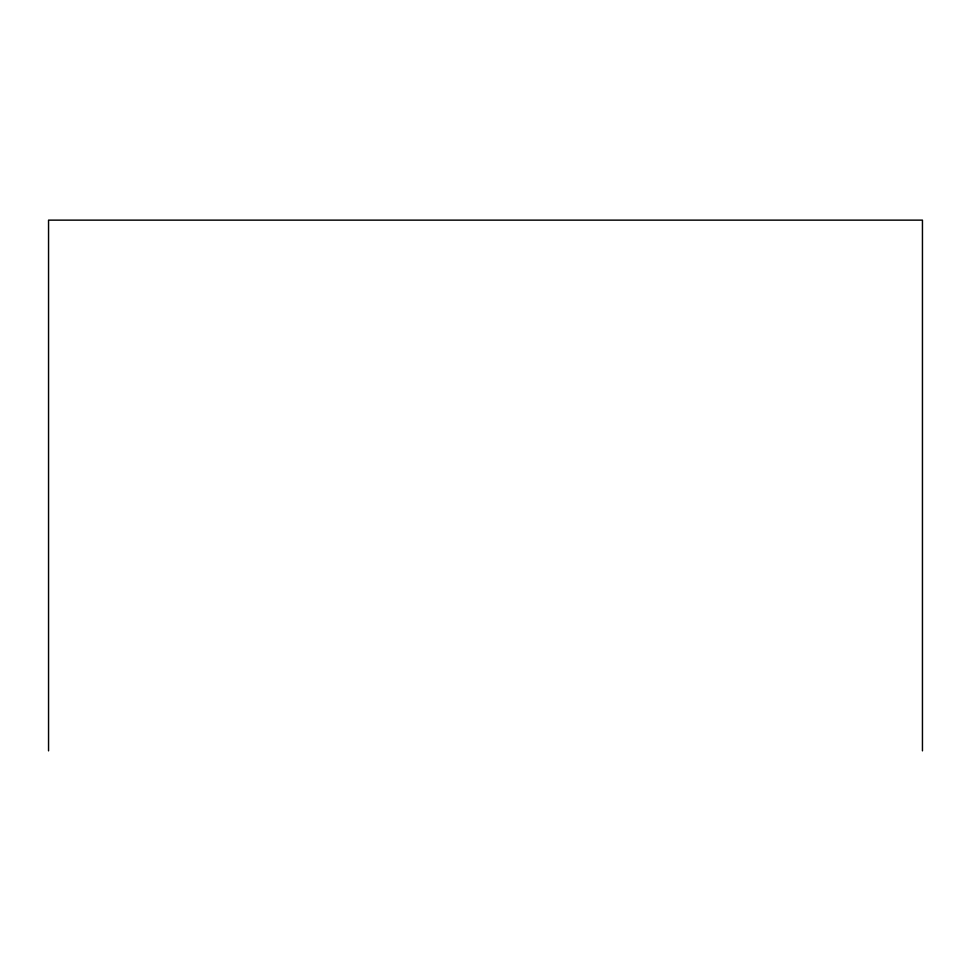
<?xml version="1.0" encoding="UTF-8"?>
<svg xmlns="http://www.w3.org/2000/svg" width="971" height="971" viewBox="0 0 971 971"><rect width="100%" height="100%" fill="white"/><g stroke="black" fill="none" stroke-linecap="round" stroke-linejoin="round"><path stroke-width="1.46" d="M922.45 750.862L922.45 220.138L48.55 220.138L48.55 750.862"/></g></svg>
